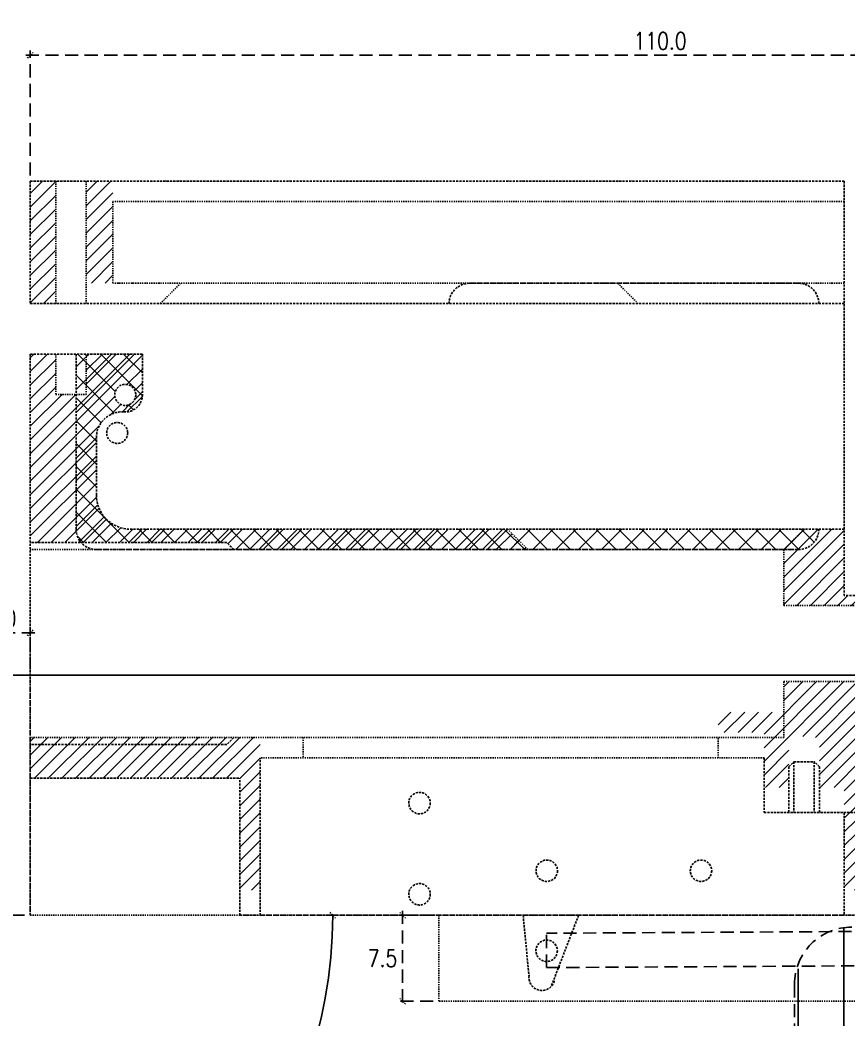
# Model space of a CAD drawing. Header units: millimetres. Extents: x -181533 to 210877, y -131082 to -66261.
# Drawn here: x -181019.9 to -180947.6, y -67541.5 to -67454.2 of the extents above; entities that cross this region are included whole.
import ezdxf

# ---------------------------------------------------------------- set-up
doc = ezdxf.new("R2010")
doc.units = ezdxf.units.MM
doc.header["$LTSCALE"] = 0.03
doc.header["$MEASUREMENT"] = 0
doc.header["$PDMODE"] = 35
doc.linetypes.add('HIDDEN', pattern=[0.375, 0.25, -0.125])
doc.linetypes.add('x-col-1st-floor$0$HIDDEN', pattern=[9.524999999999995, 6.349999999999998, -3.174999999999998])
doc.layers.get('0').update_dxf_attribs({"color": 1})
for name, color, linetype in [('0$COL-HATCH', 251, 'Continuous'), ('A-MK-DET', 9, 'Continuous'), ('S-TEXT-2', 2, 'Continuous'), ('图层2', 108, 'Continuous')]:
    doc.layers.add(name, color=color, linetype=linetype)
doc.styles.add('ROMANS', font='ROMANS.SHX', dxfattribs={"width": 0.8})
doc.dimstyles.get("Standard").update_dxf_attribs({"dimtxt": 1.5, "dimasz": 0.5, "dimexe": 0.4, "dimexo": 0.5, "dimgap": 0.5, "dimtad": 2, "dimtih": 1, "dimtoh": 1, "dimdec": 1, "dimzin": 0, "dimdsep": 46, "dimtxsty": 'ROMANS', "dimblk": 'OBLIQUE', "dimcen": 0, "dimdle": 0.4, "dimclrd": 256, "dimclre": 256, "dimclrt": 3, "dimadec": 0, "dimazin": 0, "dimtfac": 1, "dimtdec": 1, "dimtofl": 0, "dimtmove": 0, "dimatfit": 3, "dimldrblk": 'OBLIQUE', "dimfxl": 1, "dimtolj": 1, "dimtzin": 0, "dimarcsym": 0})

# ---------------------------------------------------------------- blocks, each defined once
blk = doc.blocks.new('座子')
at = {"layer": 'A-MK-DET', "linetype": 'ByBlock'}
h = blk.add_hatch(dxfattribs=at)
h.set_pattern_fill('ANSI31', color=254, scale=0.2664986346000001)
h.set_pattern_definition([(44.99999999999999, (-181600.736118257, -67370.17348191838), (-0.5983064986558054, 0.5983064986558053), [])])
h.paths.add_polyline_path([(-180198.878105336, -67856.3428567111), (-180265.0581554306, -67856.3428567111), (-180265.0581554306, -67859.88615433482), (-180262.7289629295, -67859.88615433482), (-180262.7289629295, -67856.31951427509), (-180198.878105336, -67856.31951427509)])
h.paths.add_polyline_path([(-180256.8182819547, -67865.25279439458), (-180262.7289629295, -67865.25279439458), (-180262.7289629295, -67859.88615433482), (-180265.0581554306, -67859.88615433482), (-180265.0581554306, -67865.22945195857), (-180258.5949395188, -67865.22945195857)])
h.paths.add_polyline_path([(-180267.7231417766, -67859.88615433482), (-180269.9439637316, -67859.88615433482), (-180269.9439637316, -67867.02945195857), (-180267.7231417766, -67867.02945195857)])
h.paths.add_polyline_path([(-180267.7231417766, -67856.3428567111), (-180269.9439637316, -67856.3428567111), (-180269.9439637316, -67859.88615433482), (-180267.7231417766, -67859.88615433482)])
edge = h.paths.add_edge_path()
edge.add_line((-180198.878105336, -67865.25279439456), (-180202.8755848549, -67865.25279439458))
edge.add_arc((-180202.4402416857, -67830.7631314548), 34.49241037350003, 269.2768267494133, 272.2286362587093)
edge.add_line((-180201.0989272909, -67865.22945195857), (-180198.878105336, -67865.22945195857))
edge.add_line((-180198.878105336, -67865.22945195857), (-180198.878105336, -67865.25279439456))
edge = h.paths.add_edge_path()
edge.add_line((-180202.8755848549, -67865.25279439458), (-180218.6472244278, -67865.25279439458))
edge.add_line((-180218.6472244278, -67865.25279439458), (-180216.8705668638, -67865.22945195857))
edge.add_line((-180216.8705668638, -67865.22945195857), (-180201.0989272909, -67865.22945195857))
edge.add_arc((-180202.4402416828, -67830.76313167419), 34.49241015416888, 269.276826740028, 272.2286362680981, ccw=False)
edge = h.paths.add_edge_path()
edge.add_line((-180260.1555021529, -67875.00041767218), (-180260.1555021529, -67871.44775343254))
edge.add_line((-180260.1555021529, -67871.44775343254), (-180265.0581554306, -67871.44775343254))
edge.add_line((-180265.0581554306, -67871.44775343254), (-180265.0581554306, -67874.97441869711))
edge.add_line((-180265.0581554306, -67874.97441869711), (-180265.9464842126, -67874.97441869711))
edge.add_line((-180265.9464842126, -67874.97441869711), (-180265.9464842126, -67886.73564341228))
edge.add_arc((-180264.1698266486, -67886.73564341235), 1.776657563954359, 179.9999999976536, 220.5416018714712)
edge.add_line((-180265.5199695068, -67887.89047082888), (-180252.799218239, -67887.89047082888))
edge.add_line((-180252.799218239, -67887.89047082888), (-180252.1773880916, -67888.51230097626))
edge.add_line((-180252.1773880916, -67888.51230097626), (-180226.5038454904, -67888.51230097626))
edge.add_line((-180226.5038454904, -67888.51230097626), (-180228.2805030543, -67886.73564341228))
edge.add_line((-180228.2805030543, -67886.73564341228), (-180261.1775799793, -67886.73564341229))
edge.add_arc((-180261.1775799795, -67883.74339674324), 2.992246669047745, 179.9999999952631, 270.0000000044583, ccw=False)
edge.add_line((-180264.1698266485, -67883.743396743), (-180264.1698266486, -67878.73034578109))
edge.add_arc((-180261.9256416466, -67878.7303457811), 2.244185001967708, 85.17826417476942, 179.9999999996285, ccw=False)
edge.add_arc((-180261.6516254875, -67875.00041767216), 1.496123334670199, 266.7285256193325, 359.9999999988854)
edge = h.paths.add_edge_path(flags=16)
edge.add_arc((-180261.6516254875, -67875.00041767218), 0.9188480210723355, 0, 360)
edge = h.paths.add_edge_path(flags=17)
edge.add_line((-180201.0989272909, -67886.73564341228), (-180202.3760045885, -67886.73564341228))
edge.add_line((-180202.3760045885, -67886.73564341228), (-180204.1526621525, -67888.51230097626))
edge.add_line((-180204.1526621525, -67888.51230097626), (-180202.8755848549, -67888.51230097628))
edge.add_arc((-180202.8755848549, -67886.73564341228), 1.776657563998015, 269.9999999990614, 360)
edge = h.paths.add_edge_path()
edge.add_line((-180198.878105336, -67886.73564341228), (-180201.0989272909, -67886.73564341228))
edge.add_arc((-180202.8755848549, -67886.73564341232), 1.776657563925255, -90.00000000281568, 1.4077841115067713e-09, ccw=False)
edge.add_line((-180202.8755848549, -67888.51230097626), (-180204.1526621525, -67888.51230097626))
edge.add_line((-180204.1526621525, -67888.51230097626), (-180204.1526621525, -67893.39810927727))
edge.add_line((-180204.1526621525, -67893.39810927727), (-180196.506073866, -67893.39810927727))
edge.add_line((-180196.506073866, -67893.39810927727), (-180196.506073866, -67892.52266031817))
edge.add_line((-180196.506073866, -67892.52266031817), (-180198.878105336, -67892.52266031817))
edge.add_line((-180198.878105336, -67892.52266031817), (-180198.878105336, -67886.73564341228))
h.paths.add_polyline_path([(-180197.3944026479, -67900.07345496518), (-180196.506073866, -67900.07345496518), (-180196.506073866, -67900.03975318727), (-180204.1526621525, -67900.03975318727), (-180204.1526621525, -67902.72556148826), (-180209.876224324, -67902.72556148826), (-180209.876224324, -67904.50221905227), (-180205.8847326364, -67904.50221905227), (-180205.8847326364, -67909.28239447111), (-180203.7139121592, -67909.28239447111), (-180203.7139121592, -67905.28491495212), (-180203.2697477682, -67904.84075056111), (-180201.4930902042, -67904.84075056111), (-180201.0489258132, -67905.28491495212), (-180201.0489258132, -67909.28239447111), (-180197.3944026479, -67909.28239447111)])
h.paths.add_polyline_path([(-180246.1286231705, -67904.92556148829), (-180252.1773880916, -67904.92556148829), (-180252.799218239, -67904.92556148829), (-180269.9439637316, -67904.92556148829), (-180269.9439637316, -67908.49014780183), (-180251.6509976355, -67908.49014780183), (-180251.6509976355, -67918.25913447898), (-180249.8743400715, -67918.25913447898), (-180249.8743400715, -67904.92556148829)])
h.paths.add_polyline_path([(-180197.8385670389, -67909.82001104999), (-180197.3944026479, -67909.37584665898), (-180197.3944026479, -67909.28239447111), (-180198.878105336, -67909.28239447111), (-180198.878105336, -67918.25913447898), (-180197.8385670389, -67918.25913447898)])
h.paths.add_polyline_path([(-180185.7308393624, -67906.70221905228), (-180185.7308393624, -67900.03975318727), (-180193.8410875199, -67900.03975318727), (-180193.8410875199, -67900.07345496518), (-180192.9527587379, -67900.07345496518), (-180192.9527587379, -67909.28239447111), (-180192.0488001121, -67909.28239447111), (-180192.0488001121, -67920.459134479), (-180186.6191681444, -67920.459134479), (-180176.7587186642, -67918.32721061517), (-180177.2028830551, -67906.70221905228)])
h.paths.add_polyline_path([(-180159.9693046844, -67878.74068437426), (-180172.5391569496, -67878.74068437426), (-180172.5391569496, -67886.73564341228), (-180159.9693046844, -67886.73564341228)])
h.paths.add_polyline_path([(-180176.5366364687, -67878.74068437426), (-180186.6191681444, -67878.74068437426), (-180186.6191681444, -67892.52266031817), (-180193.8410875199, -67892.52266031817), (-180193.8410875199, -67893.39810927727), (-180185.7308393624, -67893.39810927727), (-180185.7308393624, -67886.73564341228), (-180176.5366364687, -67886.73564341228)])
h.paths.add_polyline_path([(-180176.5366364687, -67867.01612702684), (-180186.6191681444, -67867.01612702684), (-180186.6191681444, -67878.74068437426), (-180176.5366364687, -67878.74068437426)])
h.paths.add_polyline_path([(-180159.9693046844, -67868.08212156524), (-180170.3627514338, -67868.08212156524), (-180170.3627514338, -67867.01612702684), (-180170.5404171902, -67867.01612702684), (-180172.5391569496, -67867.01612702684), (-180172.5391569496, -67878.74068437426), (-180159.9693046844, -67878.74068437426)])
h.paths.add_polyline_path([(-180177.2917159334, -67852.80286651483), (-180186.6191681444, -67852.80286651483), (-180186.6191681444, -67856.35618164283), (-180177.2917159334, -67856.35618164283)])
h.paths.add_polyline_path([(-180170.3627514338, -67852.77952407883), (-180159.9693046844, -67852.77952407883), (-180159.9693046844, -67852.80286651483), (-180177.2917159334, -67852.80286651483), (-180177.2917159334, -67856.35618164283), (-180170.5404171902, -67856.35618164283), (-180170.3627514338, -67854.37851588642)])
edge = h.paths.add_edge_path()
edge.add_line((-180267.7231417766, -67874.97441869711), (-180267.7231417766, -67871.44775343254))
edge.add_line((-180267.7231417766, -67871.44775343254), (-180269.9439637316, -67871.44775343254))
edge.add_line((-180269.9439637316, -67871.44775343254), (-180269.9439637316, -67887.89047082888))
edge.add_line((-180269.9439637316, -67887.89047082888), (-180265.5199695068, -67887.89047082888))
edge.add_arc((-180264.1698266486, -67886.73564341222), 1.776657564021684, 180.0000000018771, 220.5416018752909, ccw=False)
edge.add_line((-180265.9464842126, -67886.73564341228), (-180265.9464842126, -67874.97441869711))
edge.add_line((-180265.9464842126, -67874.97441869711), (-180267.7231417766, -67874.97441869711))
h.paths.add_polyline_path([(-180162.2789595176, -67906.70221905228), (-180161.824540913, -67915.09829797804), (-180159.9693046844, -67914.69717809027), (-180159.9693046844, -67906.70221905228)])
h.paths.add_polyline_path([(-180166.7206034276, -67916.15687370874), (-180166.7206034276, -67906.70221905228), (-180171.8729103632, -67906.70221905228), (-180171.8729103632, -67917.2708519439)])
h = blk.add_hatch(dxfattribs=at)
h.set_pattern_fill('ANSI37', color=254, scale=0.444164391)
h.set_pattern_definition([(44.99999999999999, (-181600.736118257, -67370.17348191838), (-0.9971774977596757, 0.9971774977596756), []), (135, (-181600.736118257, -67370.17348191838), (-0.9971774977596759, -0.9971774977596753), [])])
h.paths.add_polyline_path([(-180265.0581554306, -67871.44775343254), (-180265.9464842126, -67871.44775343254), (-180265.9464842126, -67874.97441869711), (-180265.0581554306, -67874.97441869711)], flags=17)
edge = h.paths.add_edge_path()
edge.add_line((-180260.1555021529, -67871.44775343254), (-180265.0581554306, -67871.44775343254))
edge.add_line((-180265.0581554306, -67871.44775343254), (-180265.0581554306, -67874.97441869711))
edge.add_line((-180265.0581554306, -67874.97441869711), (-180265.9464842126, -67874.97441869711))
edge.add_line((-180265.9464842126, -67874.97441869711), (-180265.9464842126, -67886.73564341228))
edge.add_arc((-180264.1698266486, -67886.7356434123), 1.776657563983463, 179.9999999990614, 220.5416018725411)
edge.add_line((-180265.5199695068, -67887.89047082888), (-180252.799218239, -67887.89047082888))
edge.add_line((-180252.799218239, -67887.89047082888), (-180252.1773880916, -67888.51230097626))
edge.add_line((-180252.1773880916, -67888.51230097626), (-180226.5038454904, -67888.51230097626))
edge.add_line((-180226.5038454904, -67888.51230097626), (-180228.2805030543, -67886.73564341228))
edge.add_line((-180228.2805030543, -67886.73564341228), (-180261.1775799793, -67886.73564341228))
edge.add_arc((-180261.1775799793, -67883.74339674303), 2.992246669251472, 179.9999999994427, 270.0000000005573, ccw=False)
edge.add_line((-180264.1698266485, -67883.743396743), (-180264.1698266485, -67878.73034578109))
edge.add_arc((-180261.9256416466, -67878.7303457811), 2.244185001967708, 85.17826417476942, 179.9999999996285, ccw=False)
edge.add_arc((-180261.6516254875, -67875.00041767217), 1.496123334655671, 266.7285256193007, 359.9999999994427)
edge.add_line((-180260.1555021529, -67875.00041767218), (-180260.1555021529, -67871.44775343254))
edge = h.paths.add_edge_path(flags=16)
edge.add_arc((-180261.6516254875, -67875.00041767216), 0.9188480210432317, 0, 360)
h.paths.add_polyline_path([(-180202.3760045885, -67886.73564341228), (-180228.2805030543, -67886.73564341228), (-180226.5038454904, -67888.51230097626), (-180204.1526621525, -67888.51230097626)])
edge = h.paths.add_edge_path()
edge.add_line((-180201.0989272909, -67886.73564341228), (-180202.3760045885, -67886.73564341228))
edge.add_line((-180202.3760045885, -67886.73564341228), (-180204.1526621525, -67888.51230097626))
edge.add_line((-180204.1526621525, -67888.51230097626), (-180202.8755848549, -67888.51230097626))
edge.add_arc((-180202.8755848549, -67886.73564341229), 1.776657563968911, 269.9999999981228, 360.0000000004693)
edge = h.paths.add_edge_path()
edge.add_line((-180202.8755848549, -67865.25279439458), (-180218.6472244278, -67865.25279439458))
edge.add_line((-180218.6472244278, -67865.25279439458), (-180216.8705668638, -67865.22945195857))
edge.add_line((-180216.8705668638, -67865.22945195857), (-180201.0989272909, -67865.22945195857))
edge.add_arc((-180202.4402416828, -67830.76313167419), 34.49241015416888, 269.276826740028, 272.2286362680981, ccw=False)
edge = h.paths.add_edge_path()
edge.add_line((-180218.6472244278, -67865.25279439458), (-180231.6082793586, -67865.25279439458))
edge.add_arc((-180232.0436225278, -67830.7631314537), 34.49241037460552, 267.77136374131385, 270.7231732505152, ccw=False)
edge.add_line((-180233.3849369226, -67865.22945195857), (-180220.5920542518, -67865.22945195857))
edge.add_line((-180220.5920542518, -67865.22945195857), (-180216.8705668638, -67865.22945195857))
edge.add_line((-180216.8705668638, -67865.22945195857), (-180218.6472244278, -67865.25279439458))
at = {"layer": 'A-MK-DET', "color": 254, "linetype": 'ByBlock'}
for p, q in [((-180269.9439637316, -67856.3428567111), (-180269.9439637316, -67867.02945195857)), ((-180198.878105336, -67856.3428567111), (-180269.9439637316, -67856.3428567111)), ((-180198.878105336, -67856.3428567111), (-180198.878105336, -67892.5226603182)), ((-180198.878105336, -67867.02945195857), (-180269.9439637316, -67867.02945195857)), ((-180220.4492102841, -67867.02945195857), (-180220.4492102841, -67867.02945195857)), ((-180269.9439637316, -67871.44775343257), (-180269.9439637316, -67920.459134479)), ((-180260.1555021529, -67871.44775343257), (-180269.9439637316, -67871.44775343257)), ((-180260.1555021529, -67871.44775343257), (-180260.1555021529, -67875.0004176722)), ((-180264.1698266485, -67883.743396743), (-180264.1698266485, -67878.7303457811)), ((-180198.878105336, -67886.73564341229), (-180261.1775799793, -67886.73564341229)), ((-180252.799218239, -67887.89047082889), (-180269.9439637316, -67887.89047082889)), ((-180252.1773880916, -67888.51230097628), (-180252.799218239, -67887.89047082889)), ((-180186.6191681444, -67892.5226603182), (-180198.878105336, -67892.5226603182)), ((-180252.1773880916, -67904.92556148829), (-180252.799218239, -67905.54739163569)), ((-180252.799218239, -67905.54739163569), (-180269.9439637316, -67905.54739163569)), ((-180249.8743400715, -67920.459134479), (-180249.8743400715, -67906.70221905228)), ((-180205.8847326364, -67906.70221905228), (-180205.8847326364, -67911.48239447112)), ((-180203.7139121592, -67907.48491495213), (-180203.2697477682, -67907.04075056112)), ((-180203.7139121592, -67907.48491495213), (-180203.7139121592, -67911.48239447112)), ((-180203.2697477682, -67907.04075056112), (-180201.4930902042, -67907.04075056112)), ((-180203.2697477682, -67907.04075056112), (-180203.2697477682, -67911.48239447112)), ((-180201.0489258132, -67907.48491495213), (-180201.4930902042, -67907.04075056112)), ((-180201.4930902042, -67907.04075056112), (-180201.4930902042, -67911.48239447112)), ((-180201.0489258132, -67907.48491495213), (-180201.0489258132, -67911.48239447112)), ((-180269.9439637316, -67908.49014780183), (-180251.6509976355, -67908.49014780183)), ((-180251.6509976355, -67920.459134479), (-180251.6509976355, -67908.49014780183)), ((-180205.8847326364, -67911.48239447112), (-180192.0488001121, -67911.48239447112)), ((-180198.878105336, -67911.48239447112), (-180198.878105336, -67920.459134479)), ((-180251.6509976355, -67920.459134479), (-180186.6191681444, -67920.459134479)), ((-180222.0762618134, -67920.459134479), (-180224.4608945344, -67926.66492878477))]:
    blk.add_line(p, q, dxfattribs=at)
at = {"layer": 'A-MK-DET', "color": 254, "linetype": 'HIDDEN', "ltscale": 0.2}
for p, q in [((-180267.7231417766, -67856.3428567111), (-180267.7231417766, -67867.02945195857)), ((-180265.0581554306, -67856.3428567111), (-180265.0581554306, -67867.02945195857)), ((-180262.7289629295, -67858.1195142751), (-180262.7289629295, -67865.25279439458)), ((-180198.878105336, -67858.1195142751), (-180262.7289629295, -67858.1195142751)), ((-180198.878105336, -67865.25279439458), (-180262.7289629295, -67865.25279439458)), ((-180258.5949395188, -67867.02945195857), (-180256.8182819547, -67865.25279439458)), ((-180216.8705668638, -67867.02945195857), (-180218.6472244278, -67865.25279439458)), ((-180228.2805030543, -67886.73564341229), (-180226.5038454904, -67888.51230097628)), ((-180202.3760045885, -67886.73564341229), (-180204.1526621525, -67888.51230097628)), ((-180202.8755848549, -67888.51230097628), (-180269.9439637316, -67888.51230097628)), ((-180204.1526621525, -67888.51230097628), (-180204.1526621525, -67893.39810927727)), ((-180204.1526621525, -67893.39810927727), (-180185.7308393624, -67893.39810927727)), ((-180204.1526621525, -67900.03975318727), (-180204.1526621525, -67904.92556148829)), ((-180204.1526621525, -67900.03975318727), (-180185.7308393624, -67900.03975318727)), ((-180204.1526621525, -67904.92556148829), (-180269.9439637316, -67904.92556148829)), ((-180246.1286231705, -67904.92556148829), (-180246.1286231705, -67906.70221905228)), ((-180209.876224324, -67906.70221905228), (-180209.876224324, -67904.92556148829)), ((-180205.8847326364, -67906.70221905228), (-180249.8743400715, -67906.70221905228))]:
    blk.add_line(p, q, dxfattribs=at)
at = {"layer": 'A-MK-DET', "color": 254, "linetype": 'HIDDEN', "ltscale": 0.5}
blk.add_line((-180251.6509976355, -67920.459134479), (-180269.9439637316, -67920.459134479), dxfattribs=at)
at = {"layer": 'A-MK-DET', "color": 254, "linetype": 'ByBlock'}
for points in [[(-180201.0989272909, -67867.02945195857, 0.414213562373095), (-180202.8755848549, -67865.25279439458), (-180231.6082793586, -67865.25279439458, 0.414213562373095), (-180233.3849369226, -67867.02945195857)], [(-180265.9464842126, -67871.44775343257), (-180265.9464842126, -67886.73564341229, 0.414213562373095), (-180264.1698266485, -67888.51230097628), (-180202.8755848549, -67888.51230097628, 0.414213562373095), (-180201.0989272909, -67886.73564341229)], [(-180226.9160571088, -67920.459134479), (-180226.4004872439, -67925.75562198684, 0.9445458166154597), (-180224.1889247724, -67926.16161258146)]]:
    blk.add_lwpolyline(points, format="xyb", dxfattribs=at)
at = {"layer": 'A-MK-DET', "color": 254, "linetype": 'HIDDEN', "ltscale": 0.2}
blk.add_lwpolyline([(-180267.7231417766, -67871.44775343257), (-180267.7231417766, -67874.97441869711), (-180265.0581554306, -67874.97441869711), (-180265.0581554306, -67871.44775343257)], dxfattribs=at)
at = {"layer": 'A-MK-DET', "color": 254, "linetype": 'ByBlock'}
for centre, radius in [((-180261.6516254875, -67875.0004176722), 0.9188480210622689), ((-180262.3580479462, -67878.32890916665), 0.9171359708301511), ((-180235.9629515853, -67910.66000449022), 0.93507708415275), ((-180224.8518129721, -67916.56781846988), 0.9350770841527498), ((-180211.3867029604, -67916.56781846988), 0.93507708415275), ((-180235.9629515853, -67918.62403970351), 0.93507708415275), ((-180224.8635494842, -67923.55737460912), 0.9350770841527498)]:
    blk.add_circle(centre, radius, dxfattribs=at)
for centre, radius, start, end in [((-180261.6516254875, -67875.0004176722), 1.4961233346444, 264.8681937245635, 7.016709298534877e-15), ((-180261.9256416466, -67878.7303457811), 2.244185001966601, 86.41845516823612, 180), ((-180261.1775799793, -67883.743396743), 2.9922466692888, 180, 270)]:
    blk.add_arc(centre, radius, start, end, dxfattribs=at)
blk = doc.blocks.new('_Oblique')
at = {"color": 0, "linetype": 'ByBlock', "lineweight": -2}
blk.add_line((-0.5, -0.5), (0.5, 0.5), dxfattribs=at)
blk = doc.blocks.new('*D736')
at = {"layer": 'Defpoints', "color": 0, "linetype": 'x-col-1st-floor$0$HIDDEN', "ltscale": 6, "transparency": 16777216}
for p in [(-181019.0243955018, -67532.39309208226), (-180909.0243955017, -67532.39309208225), (-181032.6916295419, -67533.27372102847), (-181009.0828081969, -67564.8429416249), (-181017.0388297401, -67628.79795143002)]:
    blk.add_point(p, dxfattribs=at)
at = {"layer": 'S-TEXT-2', "lineweight": -2, "ltscale": 6, "transparency": 16777216}
blk.add_arc((-181032.8359312393, -67532.39309208229), 40.21446990332162, 279.3059038969342, 1.039168751049146e-11, dxfattribs=at)
at = {"layer": 'S-TEXT-2', "linetype": 'x-col-1st-floor$0$HIDDEN', "lineweight": -2, "ltscale": 6, "transparency": 16777216, "xscale": 0.5, "yscale": 0.5, "zscale": 0.5}
for p, rotation in [((-180992.621461336, -67532.39309208226), 90.00000000001039), ((-181026.3330299439, -67572.07830172451), 189.3059038969342)]:
    blk.add_blockref('_Oblique', p, dxfattribs=dict(at, rotation=rotation))
at = {"layer": 'S-TEXT-2', "color": 3, "linetype": 'x-col-1st-floor$0$HIDDEN', "ltscale": 6, "transparency": 16777216, "insert": (-181000.5827730853, -67559.79132340659), "char_height": 1.5, "attachment_point": 5, "style": 'ROMANS'}
blk.add_mtext('\\A1;81°', dxfattribs=at)
blk = doc.blocks.new('*D740')
at = {"layer": 'Defpoints', "color": 0, "linetype": 'x-col-1st-floor$0$HIDDEN', "ltscale": 6, "transparency": 16777216}
for p in [(-181024.0243955017, -67507.71741194784), (-181024.0243955017, -67511.42606217599), (-181019.0243955018, -67511.42606217599)]:
    blk.add_point(p, dxfattribs=at)
at = {"layer": 'S-TEXT-2', "linetype": 'x-col-1st-floor$0$HIDDEN', "lineweight": -2, "ltscale": 6, "transparency": 16777216}
for p, q in [((-181024.0243955017, -67510.92606217599), (-181024.0243955017, -67507.31741194785)), ((-181019.0243955018, -67510.92606217599), (-181019.0243955018, -67507.31741194785)), ((-181018.6243955018, -67507.71741194784), (-181024.4243955017, -67507.71741194784))]:
    blk.add_line(p, q, dxfattribs=at)
at = {"layer": 'S-TEXT-2', "linetype": 'x-col-1st-floor$0$HIDDEN', "lineweight": -2, "ltscale": 6, "transparency": 16777216, "xscale": 0.5, "yscale": 0.5, "zscale": 0.5, "rotation": 180}
blk.add_blockref('_Oblique', (-181024.0243955017, -67507.71741194784), dxfattribs=at)
at = {"layer": 'S-TEXT-2', "linetype": 'x-col-1st-floor$0$HIDDEN', "lineweight": -2, "ltscale": 6, "transparency": 16777216, "xscale": 0.5, "yscale": 0.5, "zscale": 0.5}
blk.add_blockref('_Oblique', (-181019.0243955018, -67507.71741194784), dxfattribs=at)
at = {"layer": 'S-TEXT-2', "color": 3, "linetype": 'x-col-1st-floor$0$HIDDEN', "ltscale": 6, "transparency": 16777216, "insert": (-181021.5243955018, -67506.46741194784), "char_height": 1.5, "attachment_point": 5, "style": 'ROMANS'}
blk.add_mtext('\\A1;5.0', dxfattribs=at)
blk = doc.blocks.new('*D747')
at = {"layer": 'Defpoints', "color": 0, "linetype": 'x-col-1st-floor$0$HIDDEN', "ltscale": 6, "transparency": 16777216}
for p in [(-180909.0497364546, -67457.2677332678), (-180909.0497364546, -67464.7368241181), (-181019.0243955018, -67468.27681431436)]:
    blk.add_point(p, dxfattribs=at)
at = {"layer": 'S-TEXT-2', "linetype": 'x-col-1st-floor$0$HIDDEN', "lineweight": -2, "ltscale": 6, "transparency": 16777216}
for p, q in [((-181019.4243955018, -67457.2677332678), (-180908.6497364546, -67457.2677332678)), ((-181019.0243955018, -67467.77681431436), (-181019.0243955018, -67456.8677332678)), ((-180909.0497364546, -67464.2368241181), (-180909.0497364546, -67456.8677332678))]:
    blk.add_line(p, q, dxfattribs=at)
at = {"layer": 'S-TEXT-2', "linetype": 'x-col-1st-floor$0$HIDDEN', "lineweight": -2, "ltscale": 6, "transparency": 16777216, "xscale": 0.5, "yscale": 0.5, "zscale": 0.5, "rotation": 180}
blk.add_blockref('_Oblique', (-181019.0243955018, -67457.2677332678), dxfattribs=at)
at = {"layer": 'S-TEXT-2', "linetype": 'x-col-1st-floor$0$HIDDEN', "lineweight": -2, "ltscale": 6, "transparency": 16777216, "xscale": 0.5, "yscale": 0.5, "zscale": 0.5}
blk.add_blockref('_Oblique', (-180909.0497364546, -67457.2677332678), dxfattribs=at)
at = {"layer": 'S-TEXT-2', "color": 3, "linetype": 'x-col-1st-floor$0$HIDDEN', "ltscale": 6, "transparency": 16777216, "insert": (-180964.0370659782, -67456.0177332678), "char_height": 1.5, "attachment_point": 5, "style": 'ROMANS'}
blk.add_mtext('\\A1;110.0', dxfattribs=at)
blk = doc.blocks.new('*D752')
at = {"layer": 'Defpoints', "color": 0, "linetype": 'x-col-1st-floor$0$HIDDEN', "ltscale": 6, "transparency": 16777216}
for p in [(-180851.3321320185, -67368.21791151696), (-180851.3321320185, -67391.51198643385), (-181046.9881373995, -67535.47005185178)]:
    blk.add_point(p, dxfattribs=at)
at = {"layer": 'S-TEXT-2', "linetype": 'x-col-1st-floor$0$HIDDEN', "lineweight": -2, "ltscale": 6, "transparency": 16777216}
for p, q in [((-181047.3881373995, -67368.21791151696), (-180850.9321320185, -67368.21791151696)), ((-181046.9881373995, -67534.97005185178), (-181046.9881373995, -67367.81791151696)), ((-180851.3321320185, -67391.01198643385), (-180851.3321320185, -67367.81791151696))]:
    blk.add_line(p, q, dxfattribs=at)
at = {"layer": 'S-TEXT-2', "linetype": 'x-col-1st-floor$0$HIDDEN', "lineweight": -2, "ltscale": 6, "transparency": 16777216, "xscale": 0.5, "yscale": 0.5, "zscale": 0.5, "rotation": 180}
blk.add_blockref('_Oblique', (-181046.9881373995, -67368.21791151696), dxfattribs=at)
at = {"layer": 'S-TEXT-2', "linetype": 'x-col-1st-floor$0$HIDDEN', "lineweight": -2, "ltscale": 6, "transparency": 16777216, "xscale": 0.5, "yscale": 0.5, "zscale": 0.5}
blk.add_blockref('_Oblique', (-180851.3321320185, -67368.21791151696), dxfattribs=at)
at = {"layer": 'S-TEXT-2', "color": 3, "linetype": 'x-col-1st-floor$0$HIDDEN', "ltscale": 6, "transparency": 16777216, "insert": (-180949.160134709, -67366.96791151696), "char_height": 1.5, "attachment_point": 5, "style": 'ROMANS'}
blk.add_mtext('\\A1;195.7', dxfattribs=at)
blk = doc.blocks.new('*D753')
at = {"layer": 'Defpoints', "color": 0, "linetype": 'x-col-1st-floor$0$HIDDEN', "ltscale": 6, "transparency": 16777216}
for p in [(-181019.0243955018, -67511.42606217599), (-181022.4292852583, -67532.39309208226), (-181019.0243955018, -67532.39309208226)]:
    blk.add_point(p, dxfattribs=at)
at = {"layer": 'S-TEXT-2', "linetype": 'x-col-1st-floor$0$HIDDEN', "lineweight": -2, "ltscale": 6, "transparency": 16777216}
for p, q in [((-181019.5243955018, -67511.42606217599), (-181022.8292852583, -67511.42606217599)), ((-181022.4292852583, -67511.026062176), (-181022.4292852583, -67532.79309208225)), ((-181019.5243955018, -67532.39309208226), (-181022.8292852583, -67532.39309208226))]:
    blk.add_line(p, q, dxfattribs=at)
at = {"layer": 'S-TEXT-2', "linetype": 'x-col-1st-floor$0$HIDDEN', "lineweight": -2, "ltscale": 6, "transparency": 16777216, "xscale": 0.5, "yscale": 0.5, "zscale": 0.5}
for p, rotation in [((-181022.4292852583, -67511.42606217599), 90), ((-181022.4292852583, -67532.39309208226), 270)]:
    blk.add_blockref('_Oblique', p, dxfattribs=dict(at, rotation=rotation))
at = {"layer": 'S-TEXT-2', "color": 3, "linetype": 'x-col-1st-floor$0$HIDDEN', "ltscale": 6, "transparency": 16777216, "insert": (-181024.7578566868, -67521.90957712916), "char_height": 1.5, "attachment_point": 5, "style": 'ROMANS'}
blk.add_mtext('\\A1;21.0', dxfattribs=at)
blk = doc.blocks.new('*D755')
at = {"layer": 'Defpoints', "color": 0, "linetype": 'x-col-1st-floor$0$HIDDEN', "ltscale": 6, "transparency": 16777216}
for p in [(-180983.3526136337, -67532.39309208226), (-180986.5149547779, -67539.89699512448), (-180983.3526136337, -67539.89699512448)]:
    blk.add_point(p, dxfattribs=at)
at = {"layer": 'S-TEXT-2', "linetype": 'x-col-1st-floor$0$HIDDEN', "lineweight": -2, "ltscale": 6, "transparency": 16777216}
for p, q in [((-180983.8526136337, -67532.39309208226), (-180986.9149547779, -67532.39309208226)), ((-180986.5149547779, -67531.99309208227), (-180986.5149547779, -67540.29699512447)), ((-180983.8526136337, -67539.89699512448), (-180986.9149547779, -67539.89699512448))]:
    blk.add_line(p, q, dxfattribs=at)
at = {"layer": 'S-TEXT-2', "linetype": 'x-col-1st-floor$0$HIDDEN', "lineweight": -2, "ltscale": 6, "transparency": 16777216, "xscale": 0.5, "yscale": 0.5, "zscale": 0.5}
for p, rotation in [((-180986.5149547779, -67532.39309208226), 90), ((-180986.5149547779, -67539.89699512448), 270)]:
    blk.add_blockref('_Oblique', p, dxfattribs=dict(at, rotation=rotation))
at = {"layer": 'S-TEXT-2', "color": 3, "linetype": 'x-col-1st-floor$0$HIDDEN', "ltscale": 6, "transparency": 16777216, "insert": (-180988.272097635, -67536.14504360339), "char_height": 1.5, "attachment_point": 5, "style": 'ROMANS'}
blk.add_mtext('\\A1;7.5', dxfattribs=at)
blk = doc.blocks.new('*D757')
at = {"layer": 'Defpoints', "color": 0, "linetype": 'x-col-1st-floor$0$HIDDEN', "ltscale": 6, "transparency": 16777216}
for p in [(-180315.0497364546, -67334.68820922141), (-180315.0497364546, -67458.1201119381), (-181046.9881373995, -67534.97005185178)]:
    blk.add_point(p, dxfattribs=at)
at = {"layer": 'S-TEXT-2', "linetype": 'x-col-1st-floor$0$HIDDEN', "lineweight": -2, "ltscale": 6, "transparency": 16777216}
for p, q in [((-181046.9881373995, -67534.47005185178), (-181046.9881373995, -67334.28820922141)), ((-180315.0497364546, -67457.6201119381), (-180315.0497364546, -67334.28820922141)), ((-181047.3881373995, -67334.68820922141), (-180314.6497364546, -67334.68820922141))]:
    blk.add_line(p, q, dxfattribs=at)
at = {"layer": 'S-TEXT-2', "linetype": 'x-col-1st-floor$0$HIDDEN', "lineweight": -2, "ltscale": 6, "transparency": 16777216, "xscale": 0.5, "yscale": 0.5, "zscale": 0.5, "rotation": 180}
blk.add_blockref('_Oblique', (-181046.9881373995, -67334.68820922141), dxfattribs=at)
at = {"layer": 'S-TEXT-2', "linetype": 'x-col-1st-floor$0$HIDDEN', "lineweight": -2, "ltscale": 6, "transparency": 16777216, "xscale": 0.5, "yscale": 0.5, "zscale": 0.5}
blk.add_blockref('_Oblique', (-180315.0497364546, -67334.68820922141), dxfattribs=at)
at = {"layer": 'S-TEXT-2', "color": 3, "linetype": 'x-col-1st-floor$0$HIDDEN', "ltscale": 6, "transparency": 16777216, "insert": (-180681.018936927, -67333.43820922141), "char_height": 1.5, "attachment_point": 5, "style": 'ROMANS'}
blk.add_mtext('\\A1;731.9', dxfattribs=at)

msp = doc.modelspace()

# ---------------------------------------------------------------- hatches: boundary and pattern name
at = {"layer": '0$COL-HATCH', "linetype": 'x-col-1st-floor$0$HIDDEN', "ltscale": 6}
h = msp.add_hatch(dxfattribs=at)
h.set_pattern_fill('AR-CONC', color=6, scale=0.6999999999999998, angle=-0.7844419941884121)
h.set_pattern_definition([(49.21555800581158, (910.1303953666525, -2400.979588871338), (5.014336888408777, -0.5079621728245531), [0.5249999999999999, -5.774999999999999]), (354.2155580058116, (910.1303953666525, -2400.979588871338), (-0.899082218589273, 5.278148648400795), [0.4199999999999999, -4.619999999999998]), (99.66700246581158, (910.5482567678924, -2401.021919048249), (4.115254653253894, 4.770186421556462), [0.4461813439999998, -4.907994783999997]), (45.39975800581159, (910.1495623016701, -2399.579720081558), (7.454126663360024, -1.260805102611636), [0.7874999999999998, -8.662499999999996]), (95.85119349581157, (910.7707392925263, -2399.684787405504), (6.635374773327944, 6.728618109964462), [0.6692723939999998, -7.361996319999998]), (350.3997219958115, (910.1495623016701, -2399.579720081558), (6.635374768943809, 6.728618106492237), [0.6299999999999998, -6.930000006999998]), (20.21555800581159, (910.844704962806, -2399.939270746512), (4.139372912731778, -2.875272489490361), [0.5249999999999999, -5.774999999999999]), (325.2155580058115, (910.844704962806, -2399.939270746512), (1.772542215118116, 5.052256534067001), [0.42, -4.619999999999999]), (70.66700274581159, (911.1896527031528, -2400.178876785715), (5.911915076533229, 2.176984034252111), [0.4461813299999999, -4.907994783999998]), (36.71555800581159, (910.1303953666525, -2400.979588871338), (0.117013784055453, 2.32887324565787), [0, -4.563999999999997, 0, -4.689999999999998, 0, -4.637499999999998]), (6.715558005811586, (910.1303953666525, -2400.979588871338), (1.879112493295808, 2.735412045294019), [0, -2.673999999999999, 0, -4.458999999999999, 0, -1.7675]), (326.7155580058115, (908.5695416660469, -2400.958217738794), (3.734245299607901, -0.2090280047177796), [0, -1.75, 0, -5.459999999999999, 0, -7.244999999999998]), (316.7155580058115, (907.8696072711566, -2400.948634271285), (4.091514113927331, 0.644779745287841), [0, -2.275, 0, -3.625999999999999, 0, -5.145])])
edge = h.paths.add_edge_path()
edge.add_spline(control_points=[(-181017.0334533831, -67628.80034355498), (-181017.0352462909, -67628.7995472363), (-181017.0370384104, -67628.79874986185), (-181017.0388297402, -67628.79795143004)], knot_values=[122.2959767088989, 122.2959767088989, 122.2959767088989, 122.2959767088989, 122.302245794912, 122.302245794912, 122.302245794912, 122.302245794912], degree=3, periodic=0)
edge.add_line((-181017.0388293671, -67628.79795370685), (-181033.8149445529, -67526.41211902027))
edge.add_line((-181033.8149445529, -67526.41211902027), (-181038.7492591029, -67527.21991719863))
edge.add_line((-181038.7492591029, -67527.21991719863), (-181021.1588784293, -67634.5413231779))
edge.add_line((-181021.1588784293, -67634.5413231779), (-181016.2248274964, -67633.73356815637))
edge.add_line((-181016.2248274964, -67633.73356815637), (-181017.033453383, -67628.80034355498))
h = msp.add_hatch(dxfattribs=at)
h.set_pattern_fill('GOST_WOOD', color=6, scale=2)
h.set_pattern_definition([(90, (0, 372.9153308167006), (12, -7.347880794884119e-16), [20, -4]), (90, (4, 368.9153308167006), (12, -7.347880794884119e-16), [12, -3, 6, -3]), (90, (8, 362.9153308167006), (12, -7.347880794884119e-16), [20, -4])])
h.paths.add_polyline_path([(-180651.3508546971, -67533.42606217599), (-180909.0243955017, -67533.42606217597), (-180909.0243955017, -67534.42606217599), (-180950.3040198121, -67534.42606217599, 0.2360679774985065), (-180952.3040198121, -67538.42606217597), (-180952.3040198121, -67541.92996521821), (-180942.0345107378, -67541.92996521821, -0.3206904257098845), (-180937.3040392662, -67538.546905463), (-180651.3508546971, -67538.4976792693)])
h.paths.add_polyline_path([(-180909.0243955017, -67533.42606217597), (-180947.3040198121, -67533.42606217597, 0.162277660169633), (-180950.3040198121, -67534.42606217599), (-180909.0243955017, -67534.42606217599)])
h.paths.add_polyline_path([(-180942.3037882267, -67618.98202879235), (-180942.3994660233, -67619.05191763774), (-180942.3675230073, -67619.02866029745), (-180942.3356305295, -67619.0055154252), (-180942.3037882304, -67618.98248254124)])
h.paths.add_polyline_path([(-180944.5114837448, -67620.74896301104), (-180944.5653871098, -67620.79627474294), (-180944.5294619847, -67620.76482154847), (-180944.4936104029, -67620.73351152663), (-180944.4578320049, -67620.70234419765)])
h.paths.add_polyline_path([(-180944.3686643123, -67620.62486503378), (-180944.4221264313, -67620.67131908178), (-180944.3864933226, -67620.64043569926), (-180944.3509323192, -67620.60969357032), (-180944.315443062, -67620.57909221522)])
h.paths.add_polyline_path([(-180944.6554770539, -67620.87534793923), (-180944.7098302318, -67620.9235288423), (-180944.6736073391, -67620.8914981597), (-180944.6374594276, -67620.8596125688), (-180944.6013861376, -67620.8278715898)])
h.paths.add_polyline_path([(-180944.2269957087, -67620.50302326602), (-180944.2800251912, -67620.5486311542), (-180944.2446783475, -67620.51830990751), (-180944.2094021715, -67620.48812799534), (-180944.1741963036, -67620.45808493799)])
h.paths.add_polyline_path([(-180944.799894079, -67621.00336515947), (-180944.8554767492, -67621.05310607764), (-180944.8189519362, -67621.02049490776), (-180944.7825023792, -67620.98802734591), (-180944.746128465, -67620.95570509629)])
h.paths.add_polyline_path([(-180944.0864549494, -67620.38340701781), (-180944.1390603845, -67620.42818025567), (-180944.1039940546, -67620.39841346865), (-180944.0689969546, -67620.36878409711), (-180944.0340687249, -67620.33929166137)])
h.paths.add_polyline_path([(-180944.9460839565, -67621.1341904473), (-180945.0023205571, -67621.18495198956), (-180944.9654987219, -67621.15178381142), (-180944.9287505421, -67621.11875227184), (-180944.8920764178, -67621.0858591131)])
h.paths.add_polyline_path([(-180943.9470189093, -67620.26598548767), (-180943.9992090061, -67620.30993568161), (-180943.9644174387, -67620.28071567809), (-180943.9296936634, -67620.25163117106), (-180943.8950373206, -67620.22268168078)])
h.paths.add_polyline_path([(-180945.093577633, -67621.26732449845), (-180945.1503364506, -67621.31895623985), (-180945.1132239945, -67621.28525893134), (-180945.0761835935, -67621.2516912919), (-180945.0392156477, -67621.21825506384)])
h.paths.add_polyline_path([(-180943.8086648653, -67620.1507282024), (-180943.8604480508, -67620.19386672744), (-180943.8259254948, -67620.16518583131), (-180943.7914692929, -67620.13663851263), (-180943.7570790857, -67620.10822429165)])
h.paths.add_polyline_path([(-180945.2422101445, -67621.40253089866), (-180945.2994988236, -67621.45500731679), (-180945.2621021482, -67621.42080875587), (-180945.2247759275, -67621.38673289448), (-180945.1875205616, -67621.352781475)])
h.paths.add_polyline_path([(-180943.6713695743, -67620.03760425911), (-180943.7227545138, -67620.0799426886), (-180943.6884952176, -67620.05179322371), (-180943.654300838, -67620.02377541724), (-180943.6201710151, -67619.99588878942)])
h.paths.add_polyline_path([(-180945.391950871, -67621.53969337701), (-180945.4497820702, -67621.59299370882), (-180945.412107577, -67621.55832177334), (-180945.3745019381, -67621.52376556792), (-180945.3369655536, -67621.48932683494)])
h.paths.add_polyline_path([(-180943.5351100973, -67619.92658300868), (-180943.5861053897, -67619.9681328605), (-180943.5521036023, -67619.94050715072), (-180943.5181652935, -67619.91301118032), (-180943.4842901038, -67619.88564446953)])
h.paths.add_polyline_path([(-180945.5427661274, -67621.67869279943), (-180945.6011605844, -67621.73280390425), (-180945.5632146748, -67621.69768647212), (-180945.5253360192, -67621.66267780059), (-180945.4875250177, -67621.62777963205)])
h.paths.add_polyline_path([(-180943.3998634988, -67619.81763379932), (-180943.4504776737, -67619.85840653861), (-180943.4167276437, -67619.83129690778), (-180943.3830396545, -67619.8043150973), (-180943.3494133466, -67619.77746062739)])
h.paths.add_polyline_path([(-180945.6946182996, -67621.81940630589), (-180945.7536087601, -67621.87432639144), (-180945.7153978358, -67621.83879134057), (-180945.677252565, -67621.80335808086), (-180945.6391733478, -67621.76802835462)])
h.paths.add_polyline_path([(-180943.2656066551, -67619.71072583218), (-180943.3158483605, -67619.75073301833), (-180943.2823443367, -67619.72413179031), (-180943.2489009159, -67619.69765646361), (-180943.2155177385, -67619.67130655845)])
h.paths.add_polyline_path([(-180945.8474617156, -67621.96170343817), (-180945.9071009914, -67622.01744965874), (-180945.8686314537, -67621.98152486708), (-180945.8302259692, -67621.94569489705), (-180945.791884938, -67621.90996149105)])
h.paths.add_polyline_path([(-180943.1323166584, -67619.60582847845), (-180943.1821944452, -67619.64508159508), (-180943.1489306763, -67619.61898109375), (-180943.1157260726, -67619.59300457468), (-180943.0825802745, -67619.56715155813)])
h.paths.add_polyline_path([(-180946.0012371599, -67622.10544092715), (-180946.0616116722, -67622.16206219455), (-180946.0228899227, -67622.12577553997), (-180945.984230626, -67622.08957673758), (-180945.9456341822, -67622.0534675297)])
edge = h.paths.add_edge_path()
edge.add_line((-180952.3040198121, -67621.81661797136), (-180951.6570597789, -67620.98682324782))
edge.add_line((-180951.6570597789, -67620.98682324782), (-180951.018634002, -67620.20827763561))
edge.add_line((-180951.018634002, -67620.20827763561), (-180950.3891909531, -67619.47801089639))
edge.add_line((-180950.3891909531, -67619.47801089639), (-180949.7691791023, -67618.79305279019))
edge.add_line((-180949.7691791023, -67618.79305279019), (-180949.1590469213, -67618.15043307736))
edge.add_line((-180949.1590469213, -67618.15043307736), (-180948.5592428822, -67617.54718152003))
edge.add_line((-180948.5592428822, -67617.54718152003), (-180947.9702154543, -67616.98032787781))
edge.add_line((-180947.9702154543, -67616.98032787781), (-180947.3924131089, -67616.44690191153))
edge.add_line((-180947.3924131089, -67616.44690191153), (-180946.826284317, -67615.94393338176))
edge.add_line((-180946.826284317, -67615.94393338176), (-180946.2722775512, -67615.46845205002))
edge.add_line((-180946.2722775512, -67615.46845205002), (-180945.7308412809, -67615.01748767593))
edge.add_line((-180945.7308412809, -67615.01748767593), (-180945.2024239773, -67614.58807002041))
edge.add_line((-180945.2024239773, -67614.58807002041), (-180944.6874741144, -67614.17722884577))
edge.add_line((-180944.6874741144, -67614.17722884577), (-180944.1863244915, -67613.78218791314))
edge.add_line((-180944.1863244915, -67613.78218791314), (-180943.698393242, -67613.40170512447))
edge.add_line((-180943.698393242, -67613.40170512447), (-180943.2226639068, -67613.0352673169))
edge.add_line((-180943.2226639068, -67613.0352673169), (-180942.7581173827, -67612.68236574526))
edge.add_line((-180942.7581173827, -67612.68236574526), (-180942.3037345631, -67612.34249166184))
edge.add_line((-180942.3037345631, -67612.34249166184), (-180942.3031785273, -67543.54686497674))
edge.add_arc((-180937.3031785275, -67543.54690538891), 4.999999999984468, 161.1320569054858, 179.999536910673, ccw=False)
edge.add_line((-180942.0345107378, -67541.92996521821), (-180952.3040198121, -67541.92996521821))
edge.add_line((-180952.3040198121, -67541.92996521821), (-180952.3040198121, -67621.81661797136))
h.paths.add_polyline_path([(-180946.1558487555, -67622.25044092922), (-180946.2171151966, -67622.30805248719), (-180946.1781476368, -67622.27143184762), (-180946.1392409293, -67622.23489209074), (-180946.1003954745, -67622.19843495893)])
h.paths.add_polyline_path([(-180942.9834925155, -67619.49009711634), (-180943.0494929226, -67619.54142156432), (-180943.0164636574, -67619.51581411352), (-180942.9834921195, -67619.49032872594), (-180942.9505779494, -67619.46496492185), (-180942.9177207877, -67619.43972222146)])
h.paths.add_polyline_path([(-180946.3111355305, -67622.39646399212), (-180946.3735859586, -67622.45530902504), (-180946.3343789898, -67622.41838227838), (-180946.2952312733, -67622.38152944495), (-180946.2561432088, -67622.34475226709)])
h.paths.add_polyline_path([(-180942.8194964257, -67619.3644916927), (-180942.8849202749, -67619.41460014504), (-180942.8521760515, -67619.38959821283), (-180942.8194877582, -67619.36471594505), (-180942.7868550354, -67619.33995286195), (-180942.7542775237, -67619.31530848377)])
h.paths.add_polyline_path([(-180947.6980377196, -67623.70395317173), (-180947.7800499345, -67623.7807722745), (-180947.7390212026, -67623.74235625798)])
h.paths.add_polyline_path([(-180947.129244131, -67623.16864337145), (-180947.0487823011, -67623.09268408445), (-180947.0889873909, -67623.13064332384)])
h.paths.add_polyline_path([(-180947.129244131, -67623.16864337145), (-180947.2099109616, -67623.24475892173), (-180947.1695521213, -67623.20668248486)])
h.paths.add_polyline_path([(-180947.2907795923, -67623.32101679641), (-180947.3718468222, -67623.39740305647), (-180947.3312885824, -67623.35919474944)])
h.paths.add_polyline_path([(-180947.4531094507, -67623.473903763), (-180947.5345642769, -67623.55050497701), (-180947.4938130391, -67623.51219267776)])
h.paths.add_polyline_path([(-180947.6162081001, -67623.6271927596), (-180947.6980377196, -67623.70395317173), (-180947.6570998853, -67623.66556475814)])
h.paths.add_polyline_path([(-180942.6568897665, -67619.24186593421), (-180942.7217548636, -67619.29078233076), (-180942.6892866957, -67619.26637392316), (-180942.6568726606, -67619.2420827812), (-180942.6245123987, -67619.21790842513), (-180942.5922055506, -67619.1938503752)])
h.paths.add_polyline_path([(-180947.8211235151, -67623.81919947895), (-180947.9034036219, -67623.89608048214), (-180947.8622415442, -67623.85763612896)])
h.paths.add_polyline_path([(-180942.4956274609, -67619.12215976379), (-180942.559951757, -67619.16990815161), (-180942.5277506582, -67619.14608127465), (-180942.4956018949, -67619.12236926456), (-180942.4635051076, -67619.09877164151), (-180942.4314599369, -67619.07528792584)])
h.paths.add_polyline_path([(-180947.9446093479, -67623.93453079613), (-180948.0271501449, -67624.01144233705), (-180947.9858583223, -67623.97298532857)])

# ---------------------------------------------------------------- linework, layer by layer
at = {"layer": 'A-MK-DET', "color": 5, "linetype": 'HIDDEN'}
for points in [[(-181019.0243955018, -67511.39309208226), (-181019.0243955018, -67532.39309208226), (-180909.0243955018, -67532.39309208226), (-180909.0243955018, -67528.39309208226)], [(-180711.2226337171, -67542.89553770887), (-180711.2160480174, -67539.89699512448), (-180983.3526136337, -67539.89699512448), (-180983.3526136337, -67532.39309208226)], [(-180711.2160480174, -67539.89699512448), (-180983.3526136337, -67539.89699512448), (-180983.3526136337, -67532.39309208226)]]:
    msp.add_lwpolyline(points, dxfattribs=at)
at = {"layer": 'S-TEXT-2', "color": 6, "linetype": 'x-col-1st-floor$0$HIDDEN', "ltscale": 6}
for p, q in [((-181024.0243955017, -67511.42606217599), (-180488.8651928748, -67511.42606217599)), ((-180952.3040198121, -67538.42606217597), (-180952.3040198121, -67621.81661797134))]:
    msp.add_line(p, q, dxfattribs=at)
at = {"layer": 'S-TEXT-2', "color": 3, "linetype": 'x-col-1st-floor$0$HIDDEN', "ltscale": 6}
msp.add_line((-180973.9439812544, -67536.96210887127), (-180973.9439812544, -67533.96205760672), dxfattribs=at)
msp.add_lwpolyline([(-180973.9439812544, -67536.96210887127), (-180698.7421514499, -67535.35325685308), (-180698.7217078875, -67532.35308607381), (-180973.9439812544, -67533.96205760672)], dxfattribs=at)
at = {"layer": 'S-TEXT-2', "color": 6, "linetype": 'x-col-1st-floor$0$HIDDEN', "ltscale": 6}
msp.add_arc((-180947.3040198121, -67538.42606217597), 5, 89.99999999999818, 180, dxfattribs=at)
msp.add_open_spline([(-180957.2985688477, -67629.41531843846), (-180957.0937016518, -67629.41840600016), (-180952.3040198121, -67620.45937621855), (-180942.8329838305, -67612.41226750932), (-180935.9819399962, -67607.91701692733), (-180925.004171532, -67604.63736710534), (-180916.4521385676, -67604.1644873636), (-180905.1464137365, -67604.29151790601), (-180887.0628261529, -67610.39017255038), (-180874.4816743584, -67613.59236283822), (-180858.8079514255, -67617.98645906262), (-180839.8902796715, -67624.8078977007), (-180825.9729346032, -67629.0186524578), (-180816.6759365755, -67633.66734130825), (-180812.0832474263, -67636.19241511509), (-180808.1923786846, -67639.92079013583), (-180807.0212753598, -67644.12930964456), (-180802.7678010116, -67646.1726917318), (-180795.896838767, -67646.41266420652), (-180785.0024952148, -67648.07192698363), (-180770.8202421428, -67646.95375849269), (-180757.5769861812, -67645.88709618576), (-180746.7762909716, -67645.07742164671), (-180741.7331192318, -67640.45614687083), (-180741.0366792053, -67633.9014140411), (-180746.1117275947, -67628.72199193655), (-180749.5340688131, -67622.17742444963), (-180753.051460742, -67616.77669021182), (-180752.364088847, -67611.19049107729), (-180751.722134198, -67605.13188123493), (-180745.8404812258, -67600.95251233854), (-180741.5444987827, -67597.34995110916), (-180737.1539071222, -67595.3003275741), (-180737.1602610225, -67590.96190430067), (-180737.7790690442, -67587.2774815107), (-180739.8627709964, -67583.13101183712), (-180739.9729056128, -67578.58547134299), (-180739.5782737274, -67574.08120770239), (-180737.3168845992, -67570.56583161445), (-180732.8761555208, -67568.88309930862), (-180727.2841016768, -67569.61983582351), (-180720.4323119937, -67569.88700123219), (-180714.737984975, -67573.14821978613), (-180710.2710658441, -67575.4682097149), (-180706.3175320771, -67576.58537768736), (-180702.6476403086, -67577.42151802468), (-180696.3014858738, -67577.66113765219), (-180686.2860293685, -67575.95744229536), (-180674.6936178389, -67574.27739136416), (-180666.3092153177, -67570.96975336864), (-180660.6582071091, -67567.46363124368), (-180654.7029652372, -67562.69859049587), (-180646.4129087382, -67560.26077088827), (-180636.5752745256, -67557.33583700024), (-180622.1833032194, -67554.19042496182), (-180590.6859420749, -67551.38739098726), (-180567.4357571769, -67549.14786528194), (-180542.5334061931, -67546.80204741997), (-180515.8108621694, -67545.06365006948), (-180497.1118320947, -67545.60225793853), (-180494.2917230568, -67542.60007709466), (-180493.1877013831, -67539.55484603265), (-180489.8791300801, -67534.14616824381), (-180486.4928297486, -67525.78398668072), (-180485.2031387269, -67522.2851776531), (-180484.3914697898, -67520.65895307309)], degree=3, knots=[160.0972556077394, 160.0972556077394, 160.0972556077394, 160.0972556077394, 160.6928140525797, 172.5997781985548, 186.8839871999033, 197.3436430107481, 209.2682945975988, 224.6094402293754, 248.6220964532053, 264.3200787020087, 285.4310084604641, 303.4844465265319, 324.4493880717454, 328.8996401099292, 334.6532374281352, 340.1328104764418, 344.7287141621733, 346.6259475341266, 353.7807241580909, 365.1460269849401, 379.6777424845667, 396.0631679900795, 405.5658363487627, 411.1487360698378, 414.8900482288749, 424.0592669719375, 430.9251935088049, 437.6624575983018, 442.3154481273725, 447.4537240678903, 455.266363499584, 462.1028033670473, 465.2189782714469, 468.4159986908273, 473.7328870600365, 476.7515548394977, 482.0829344468179, 487.1018947252694, 490.105127934377, 494.0823659015032, 500.5035190961572, 506.8936710612386, 514.4408985718948, 519.6540444411447, 522.6054326941445, 527.0593917755007, 530.0712372881799, 542.7225591057279, 557.0454060564302, 564.9880791260534, 569.5270371620554, 577.003612665989, 587.4995309623299, 594.9933946117816, 607.8779113348994, 631.5940543379197, 654.2494393509498, 677.7233349602164, 705.8048369727832, 713.0670344482004, 715.5280091089493, 717.4400399709314, 722.7580168822177, 734.0234563879455, 739.5675447562257, 739.5675447562257, 739.5675447562257, 739.5675447562257], dxfattribs=at)
at = {"layer": '图层2', "color": 2, "linetype": 'ByBlock'}
msp.add_lwpolyline([(-180484.0243955017, -67661.42606217599), (-180484.0243955017, -67511.42606217599), (-181034.0243955017, -67511.42606217599), (-181034.0243955017, -67661.42606217599)], close=True, dxfattribs=at)

# ---------------------------------------------------------------- block references
at = {"layer": 'S-TEXT-2', "color": 5, "linetype": 'x-col-1st-floor$0$HIDDEN'}
msp.add_blockref('座子', (-749.0804317701841, 388.0660423967347), dxfattribs=at)

# ---------------------------------------------------------------- dimensions: what is measured, and where the dimension line sits
at = {"layer": 'S-TEXT-2', "color": 3, "linetype": 'x-col-1st-floor$0$HIDDEN', "ltscale": 6}
for base, p1, p2, picture, middle in [((-180315.0497364546, -67334.68820922141), (-181046.9881373995, -67534.97005185178), (-180315.0497364546, -67458.1201119381), '*D757', (-180681.018936927, -67333.43820922141)), ((-180851.3321320185, -67368.21791151696), (-181046.9881373995, -67535.47005185178), (-180851.3321320185, -67391.51198643385), '*D752', (-180949.160134709, -67366.96791151696)), ((-180909.0497364546, -67457.2677332678), (-181019.0243955018, -67468.27681431436), (-180909.0497364546, -67464.7368241181), '*D747', (-180964.0370659782, -67456.0177332678)), ((-181024.0243955017, -67507.71741194784), (-181019.0243955018, -67511.42606217599), (-181024.0243955017, -67511.42606217599), '*D740', (-181021.5243955018, -67506.46741194784))]:
    dim = msp.add_linear_dim(base=base, p1=p1, p2=p2, dimstyle='Standard', dxfattribs=at)
    dim.commit()
    dim.dimension.update_dxf_attribs({"geometry": picture, "text_midpoint": middle})
for base, p1, p2, picture, middle in [((-181022.4292852583, -67532.39309208226), (-181019.0243955018, -67511.42606217599), (-181019.0243955018, -67532.39309208226), '*D753', (-181024.7578566868, -67521.90957712916)), ((-180986.5149547779, -67539.89699512448), (-180983.3526136337, -67532.39309208226), (-180983.3526136337, -67539.89699512448), '*D755', (-180988.272097635, -67536.14504360339))]:
    dim = msp.add_linear_dim(base=base, p1=p1, p2=p2, angle=90, dimstyle='Standard', dxfattribs=at)
    dim.commit()
    dim.dimension.update_dxf_attribs({"geometry": picture, "text_midpoint": middle})
dim = msp.add_angular_dim_2l(base=(-181009.0828081969, -67564.8429416249), line1=((-181019.0243955018, -67532.39309208226), (-180909.0243955018, -67532.39309208226)), line2=((-181032.6916295419, -67533.27372102847), (-181017.0388297402, -67628.79795143004)), dimstyle='Standard', override={"dimfxl": 0.2, "dimfxlon": 1, "dimtfillclr": 256, "dimarcsym": 2}, dxfattribs=at)
dim.commit()
dim.dimension.update_dxf_attribs({"geometry": '*D736', "text_midpoint": (-181000.5827730853, -67559.79132340659)})

doc.saveas('drawing.dxf')
